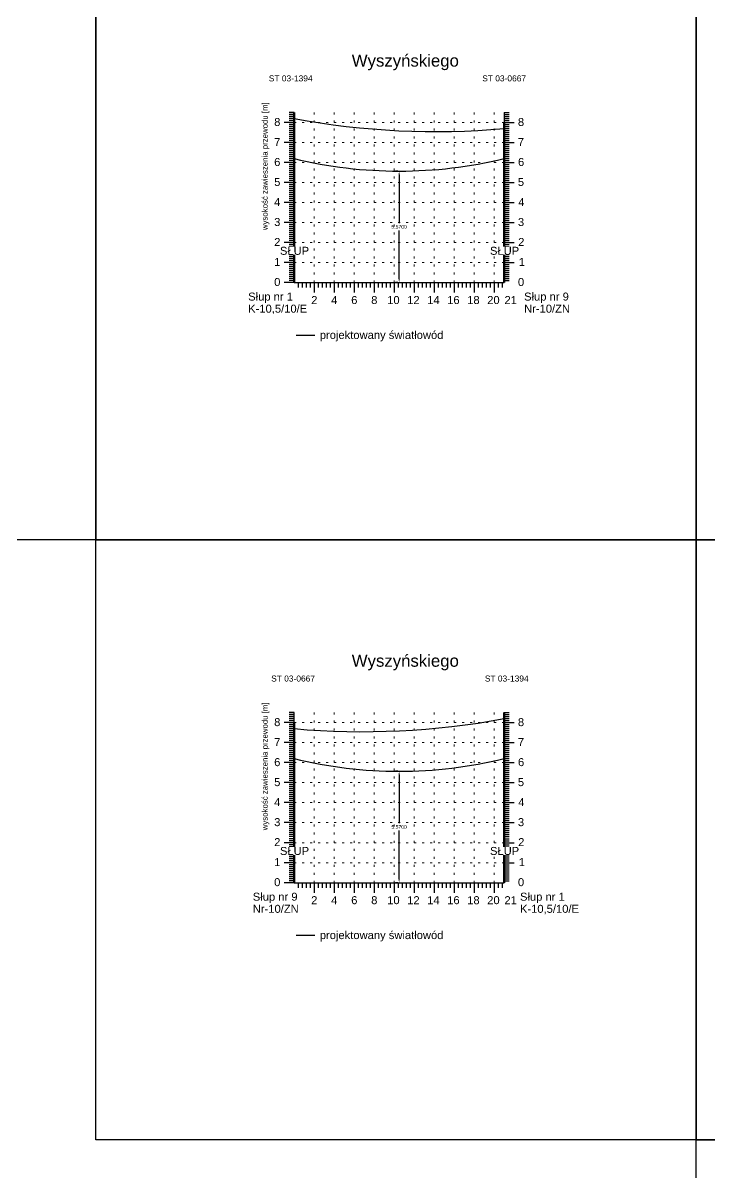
# Model space of a CAD drawing. Header units: metres. Extents: x -155 to 1812, y 681 to 886.
# Drawn here: x 290.9 to 325.2, y 768.9 to 826.4 of the extents above; entities that cross this region are included whole.
import ezdxf

# ---------------------------------------------------------------- set-up
doc = ezdxf.new("R2010")
doc.units = ezdxf.units.M
doc.header["$MEASUREMENT"] = 0
doc.linetypes.add('ACAD_ISO07W100', pattern=[3, 0, -3])
doc.styles.get("Standard").update_dxf_attribs({"font": 'arial.ttf'})
doc.dimstyles.get("Standard").update_dxf_attribs({"dimtxt": 0.18, "dimasz": 0.18, "dimexe": 0.18, "dimexo": 0.0625, "dimgap": 0.09, "dimtad": 0, "dimtih": 1, "dimtoh": 1, "dimdec": 4, "dimzin": 0, "dimdsep": 46, "dimtxsty": 'Standard', "dimcen": 0.09, "dimadec": 0, "dimazin": 0, "dimtfac": 1, "dimtdec": 4, "dimtofl": 0, "dimtmove": 0, "dimatfit": 3, "dimfxl": 1, "dimtolj": 1, "dimtzin": 0, "dimarcsym": 0})

# ---------------------------------------------------------------- blocks, each defined once
blk = doc.blocks.new('*D287')
at = {"color": 0, "lineweight": -2}
for p, q in [((309.638, 818.948), (309.521, 818.948)), ((309.701, 818.768), (309.701, 816.345)), ((309.701, 813.558), (309.701, 815.981)), ((309.638, 813.378), (309.521, 813.378))]:
    blk.add_line(p, q, dxfattribs=at)
at = {"color": 0}
for points in [[(309.731, 818.768), (309.671, 818.768), (309.701, 818.948)], [(309.671, 813.558), (309.731, 813.558), (309.701, 813.378)]]:
    blk.add_solid(points, dxfattribs=at)
at = {"layer": 'Defpoints', "color": 0}
for p in [(309.701, 818.948), (309.701, 813.378), (309.701, 813.378)]:
    blk.add_point(p, dxfattribs=at)
at = {"color": 0, "lineweight": 25, "insert": (309.701, 816.163), "char_height": 0.18, "attachment_point": 5}
blk.add_mtext('\\A1;5.5700', dxfattribs=at)
blk = doc.blocks.new('*D288')
at = {"color": 0, "lineweight": -2}
for p, q in [((309.638, 788.948), (309.521, 788.948)), ((309.701, 788.768), (309.701, 786.345)), ((309.701, 783.558), (309.701, 785.981)), ((309.638, 783.378), (309.521, 783.378))]:
    blk.add_line(p, q, dxfattribs=at)
at = {"color": 0}
for points in [[(309.731, 788.768), (309.671, 788.768), (309.701, 788.948)], [(309.671, 783.558), (309.731, 783.558), (309.701, 783.378)]]:
    blk.add_solid(points, dxfattribs=at)
at = {"layer": 'Defpoints', "color": 0}
for p in [(309.701, 788.948), (309.701, 783.378), (309.701, 783.378)]:
    blk.add_point(p, dxfattribs=at)
at = {"color": 0, "lineweight": 25, "insert": (309.701, 786.163), "char_height": 0.18, "attachment_point": 5}
blk.add_mtext('\\A1;5.5700', dxfattribs=at)

msp = doc.modelspace()

# ---------------------------------------------------------------- linework, layer by layer
for p, q in [((304.4506, 821.87784), (304.2006, 821.87784)), ((304.4506, 821.87784), (304.2006, 821.87784)), ((304.4506, 821.77784), (304.2006, 821.77784)), ((304.4506, 821.77784), (304.2006, 821.77784)), ((304.4506, 821.67784), (304.2006, 821.67784)), ((304.4506, 821.67784), (304.2006, 821.67784)), ((304.4506, 821.57784), (304.2006, 821.57784)), ((304.4506, 821.57784), (304.2006, 821.57784)), ((304.4506, 821.47784), (304.2006, 821.47784)), ((304.4506, 821.47784), (304.2006, 821.47784)), ((314.9506, 821.87784), (314.9506, 813.37784)), ((314.9506, 821.87784), (315.2006, 821.87784)), ((314.9506, 821.87784), (315.2006, 821.87784)), ((314.9506, 821.77784), (315.2006, 821.77784)), ((314.9506, 821.77784), (315.2006, 821.77784)), ((314.9506, 821.67784), (315.2006, 821.67784)), ((314.9506, 821.67784), (315.2006, 821.67784)), ((314.9506, 821.57784), (315.2006, 821.57784)), ((314.9506, 821.57784), (315.2006, 821.57784)), ((314.9506, 821.47784), (315.2006, 821.47784)), ((314.9506, 821.47784), (315.2006, 821.47784)), ((304.4506, 821.37784), (303.9506, 821.37784)), ((304.4506, 821.37784), (303.9506, 821.37784)), ((304.4506, 821.37784), (303.9506, 821.37784)), ((304.4506, 821.37784), (303.9506, 821.37784)), ((304.4506, 821.27784), (304.2006, 821.27784)), ((304.4506, 821.17784), (304.2006, 821.17784)), ((304.4506, 821.07784), (304.2006, 821.07784)), ((304.4506, 820.97784), (304.2006, 820.97784)), ((314.9506, 821.37784), (315.4506, 821.37784)), ((314.9506, 821.37784), (315.4506, 821.37784)), ((314.9506, 821.37784), (315.4506, 821.37784)), ((314.9506, 821.37784), (315.4506, 821.37784)), ((314.9506, 821.27784), (315.2006, 821.27784)), ((314.9506, 821.17784), (315.2006, 821.17784)), ((314.9506, 821.07784), (315.2006, 821.07784)), ((314.9506, 820.97784), (315.2006, 820.97784)), ((304.4506, 820.37784), (303.9506, 820.37784)), ((304.4506, 820.37784), (303.9506, 820.37784)), ((304.4506, 820.87784), (304.2006, 820.87784)), ((304.4506, 820.77784), (304.2006, 820.77784)), ((304.4506, 820.67784), (304.2006, 820.67784)), ((304.4506, 820.57784), (304.2006, 820.57784)), ((304.4506, 820.47784), (304.2006, 820.47784)), ((314.9506, 820.87784), (315.2006, 820.87784)), ((314.9506, 820.77784), (315.2006, 820.77784)), ((314.9506, 820.67784), (315.2006, 820.67784)), ((314.9506, 820.57784), (315.2006, 820.57784)), ((314.9506, 820.47784), (315.2006, 820.47784)), ((314.9506, 820.37784), (315.4506, 820.37784)), ((314.9506, 820.37784), (315.4506, 820.37784)), ((304.4506, 820.27784), (304.2006, 820.27784)), ((304.4506, 820.17784), (304.2006, 820.17784)), ((304.4506, 820.07784), (304.2006, 820.07784)), ((304.4506, 819.97784), (304.2006, 819.97784)), ((304.4506, 819.87784), (304.2006, 819.87784)), ((304.4506, 819.77784), (304.2006, 819.77784)), ((314.9506, 820.27784), (315.2006, 820.27784)), ((314.9506, 820.17784), (315.2006, 820.17784)), ((314.9506, 820.07784), (315.2006, 820.07784)), ((314.9506, 819.97784), (315.2006, 819.97784)), ((314.9506, 819.87784), (315.2006, 819.87784)), ((314.9506, 819.77784), (315.2006, 819.77784)), ((304.4506, 819.37784), (303.9506, 819.37784)), ((304.4506, 819.37784), (303.9506, 819.37784)), ((304.4506, 819.67784), (304.2006, 819.67784)), ((304.4506, 819.57784), (304.2006, 819.57784)), ((304.4506, 819.47784), (304.2006, 819.47784)), ((304.4506, 819.27784), (304.2006, 819.27784)), ((304.4506, 819.17784), (304.2006, 819.17784)), ((314.9506, 819.67784), (315.2006, 819.67784)), ((314.9506, 819.57784), (315.2006, 819.57784)), ((314.9506, 819.47784), (315.2006, 819.47784)), ((314.9506, 819.37784), (315.4506, 819.37784)), ((314.9506, 819.37784), (315.4506, 819.37784)), ((314.9506, 819.27784), (315.2006, 819.27784)), ((314.9506, 819.17784), (315.2006, 819.17784)), ((304.4506, 819.07784), (304.2006, 819.07784)), ((304.4506, 818.97784), (304.2006, 818.97784)), ((304.4506, 818.87784), (304.2006, 818.87784)), ((304.4506, 818.77784), (304.2006, 818.77784)), ((304.4506, 818.67784), (304.2006, 818.67784)), ((314.9506, 819.07784), (315.2006, 819.07784)), ((314.9506, 818.97784), (315.2006, 818.97784)), ((314.9506, 818.87784), (315.2006, 818.87784)), ((314.9506, 818.77784), (315.2006, 818.77784)), ((314.9506, 818.67784), (315.2006, 818.67784)), ((304.4506, 818.37784), (303.9506, 818.37784)), ((304.4506, 818.37784), (303.9506, 818.37784)), ((304.4506, 818.57784), (304.2006, 818.57784)), ((304.4506, 818.47784), (304.2006, 818.47784)), ((304.4506, 818.27784), (304.2006, 818.27784)), ((304.4506, 818.17784), (304.2006, 818.17784)), ((304.4506, 818.07784), (304.2006, 818.07784)), ((314.9506, 818.57784), (315.2006, 818.57784)), ((314.9506, 818.47784), (315.2006, 818.47784)), ((314.9506, 818.37784), (315.4506, 818.37784)), ((314.9506, 818.37784), (315.4506, 818.37784)), ((314.9506, 818.27784), (315.2006, 818.27784)), ((314.9506, 818.17784), (315.2006, 818.17784)), ((314.9506, 818.07784), (315.2006, 818.07784)), ((304.4506, 817.97784), (304.2006, 817.97784)), ((304.4506, 817.87784), (304.2006, 817.87784)), ((304.4506, 817.77784), (304.2006, 817.77784)), ((304.4506, 817.67784), (304.2006, 817.67784)), ((304.4506, 817.57784), (304.2006, 817.57784)), ((304.4506, 817.47784), (304.2006, 817.47784)), ((314.9506, 817.97784), (315.2006, 817.97784)), ((314.9506, 817.87784), (315.2006, 817.87784)), ((314.9506, 817.77784), (315.2006, 817.77784)), ((314.9506, 817.67784), (315.2006, 817.67784)), ((314.9506, 817.57784), (315.2006, 817.57784)), ((314.9506, 817.47784), (315.2006, 817.47784)), ((304.4506, 817.37784), (303.9506, 817.37784)), ((304.4506, 817.37784), (303.9506, 817.37784)), ((304.4506, 817.27784), (304.2006, 817.27784)), ((304.4506, 817.17784), (304.2006, 817.17784)), ((304.4506, 817.07784), (304.2006, 817.07784)), ((304.4506, 816.97784), (304.2006, 816.97784)), ((314.9506, 817.37784), (315.4506, 817.37784)), ((314.9506, 817.37784), (315.4506, 817.37784)), ((314.9506, 817.27784), (315.2006, 817.27784)), ((314.9506, 817.17784), (315.2006, 817.17784)), ((314.9506, 817.07784), (315.2006, 817.07784)), ((314.9506, 816.97784), (315.2006, 816.97784)), ((304.4506, 816.37784), (303.9506, 816.37784)), ((304.4506, 816.37784), (303.9506, 816.37784)), ((304.4506, 816.87784), (304.2006, 816.87784)), ((304.4506, 816.77784), (304.2006, 816.77784)), ((304.4506, 816.67784), (304.2006, 816.67784)), ((304.4506, 816.57784), (304.2006, 816.57784)), ((304.4506, 816.47784), (304.2006, 816.47784)), ((314.9506, 816.87784), (315.2006, 816.87784)), ((314.9506, 816.77784), (315.2006, 816.77784)), ((314.9506, 816.67784), (315.2006, 816.67784)), ((314.9506, 816.57784), (315.2006, 816.57784)), ((314.9506, 816.47784), (315.2006, 816.47784)), ((314.9506, 816.37784), (315.4506, 816.37784)), ((314.9506, 816.37784), (315.4506, 816.37784)), ((304.4506, 816.27784), (304.2006, 816.27784)), ((304.4506, 816.17784), (304.2006, 816.17784)), ((304.4506, 816.07784), (304.2006, 816.07784)), ((304.4506, 815.97784), (304.2006, 815.97784)), ((304.4506, 815.87784), (304.2006, 815.87784)), ((304.4506, 815.77784), (304.2006, 815.77784)), ((314.9506, 816.27784), (315.2006, 816.27784)), ((314.9506, 816.17784), (315.2006, 816.17784)), ((314.9506, 816.07784), (315.2006, 816.07784)), ((314.9506, 815.97784), (315.2006, 815.97784)), ((314.9506, 815.87784), (315.2006, 815.87784)), ((314.9506, 815.77784), (315.2006, 815.77784)), ((304.4506, 815.37784), (303.9506, 815.37784)), ((304.4506, 815.37784), (303.9506, 815.37784)), ((304.4506, 815.67784), (304.2006, 815.67784)), ((304.4506, 815.57784), (304.2006, 815.57784)), ((304.4506, 815.47784), (304.2006, 815.47784)), ((304.4506, 815.27784), (304.2006, 815.27784)), ((304.4506, 815.17784), (304.2006, 815.17784)), ((314.9506, 815.67784), (315.2006, 815.67784)), ((314.9506, 815.57784), (315.2006, 815.57784)), ((314.9506, 815.47784), (315.2006, 815.47784)), ((314.9506, 815.37784), (315.4506, 815.37784)), ((314.9506, 815.37784), (315.4506, 815.37784)), ((314.9506, 815.27784), (315.2006, 815.27784)), ((314.9506, 815.17784), (315.2006, 815.17784)), ((304.4506, 815.07784), (304.2006, 815.07784)), ((304.4506, 814.97784), (304.2006, 814.97784)), ((304.4506, 814.87784), (304.2006, 814.87784)), ((304.4506, 814.77784), (304.2006, 814.77784)), ((304.4506, 814.67784), (304.2006, 814.67784)), ((314.9506, 815.07784), (315.2006, 815.07784)), ((314.9506, 814.97784), (315.2006, 814.97784)), ((314.9506, 814.87784), (315.2006, 814.87784)), ((314.9506, 814.77784), (315.2006, 814.77784)), ((314.9506, 814.67784), (315.2006, 814.67784)), ((304.4506, 814.37784), (303.9506, 814.37784)), ((304.4506, 814.37784), (303.9506, 814.37784)), ((304.4506, 814.57784), (304.2006, 814.57784)), ((304.4506, 814.47784), (304.2006, 814.47784)), ((304.4506, 814.27784), (304.2006, 814.27784)), ((304.4506, 814.17784), (304.2006, 814.17784)), ((304.4506, 814.07784), (304.2006, 814.07784)), ((314.9506, 814.57784), (315.2006, 814.57784)), ((314.9506, 814.47784), (315.2006, 814.47784)), ((314.9506, 814.37784), (315.4506, 814.37784)), ((314.9506, 814.37784), (315.4506, 814.37784)), ((314.9506, 814.27784), (315.2006, 814.27784)), ((314.9506, 814.17784), (315.2006, 814.17784)), ((314.9506, 814.07784), (315.2006, 814.07784)), ((304.4506, 813.97784), (304.2006, 813.97784)), ((304.4506, 813.87784), (304.2006, 813.87784)), ((304.4506, 813.77784), (304.2006, 813.77784)), ((304.4506, 813.67784), (304.2006, 813.67784)), ((304.4506, 813.57784), (304.2006, 813.57784)), ((304.4506, 813.47784), (304.2006, 813.47784)), ((314.9506, 813.97784), (315.2006, 813.97784)), ((314.9506, 813.87784), (315.2006, 813.87784)), ((314.9506, 813.77784), (315.2006, 813.77784)), ((314.9506, 813.67784), (315.2006, 813.67784)), ((314.9506, 813.57784), (315.2006, 813.57784)), ((314.9506, 813.47784), (315.2006, 813.47784)), ((304.4506, 813.37784), (303.9506, 813.37784)), ((304.4506, 813.37784), (304.2006, 813.37784)), ((304.4506, 813.37784), (314.9506, 813.37784)), ((304.6506, 813.37784), (304.6506, 813.12784)), ((304.8506, 813.37784), (304.8506, 813.12784)), ((305.0506, 813.37784), (305.0506, 813.12784)), ((305.2506, 813.37784), (305.2506, 813.12784)), ((305.4506, 813.37784), (305.4506, 812.87784)), ((305.6506, 813.37784), (305.6506, 813.12784)), ((305.8506, 813.37784), (305.8506, 813.12784)), ((306.0506, 813.37784), (306.0506, 813.12784)), ((306.2506, 813.37784), (306.2506, 813.12784)), ((306.4506, 813.37784), (306.4506, 812.87784)), ((306.6506, 813.37784), (306.6506, 813.12784)), ((306.8506, 813.37784), (306.8506, 813.12784)), ((307.0506, 813.37784), (307.0506, 813.12784)), ((307.2506, 813.37784), (307.2506, 813.12784)), ((307.4506, 813.37784), (307.4506, 812.87784)), ((307.6506, 813.37784), (307.6506, 813.12784)), ((307.8506, 813.37784), (307.8506, 813.12784)), ((308.0506, 813.37784), (308.0506, 813.12784)), ((308.2506, 813.37784), (308.2506, 813.12784)), ((308.4506, 813.37784), (308.4506, 812.87784)), ((308.6506, 813.37784), (308.6506, 813.12784)), ((308.8506, 813.37784), (308.8506, 813.12784)), ((309.0506, 813.37784), (309.0506, 813.12784)), ((309.2506, 813.37784), (309.2506, 813.12784)), ((309.4506, 813.37784), (309.4506, 812.87784)), ((309.6506, 813.37784), (309.6506, 813.12784)), ((309.8506, 813.37784), (309.8506, 813.12784)), ((310.0506, 813.37784), (310.0506, 813.12784)), ((310.2506, 813.37784), (310.2506, 813.12784)), ((310.4506, 813.37784), (310.4506, 812.87784)), ((310.6506, 813.37784), (310.6506, 813.12784)), ((310.8506, 813.37784), (310.8506, 813.12784)), ((311.0506, 813.37784), (311.0506, 813.12784)), ((311.2506, 813.37784), (311.2506, 813.12784)), ((311.4506, 813.37784), (311.4506, 812.87784)), ((311.6506, 813.37784), (311.6506, 813.12784)), ((311.8506, 813.37784), (311.8506, 813.12784)), ((312.0506, 813.37784), (312.0506, 813.12784)), ((312.2506, 813.37784), (312.2506, 813.12784)), ((312.4506, 813.37784), (312.4506, 812.87784)), ((312.6506, 813.37784), (312.6506, 813.12784)), ((312.8506, 813.37784), (312.8506, 813.12784)), ((313.0506, 813.37784), (313.0506, 813.12784)), ((313.2506, 813.37784), (313.2506, 813.12784)), ((313.4506, 813.37784), (313.4506, 812.87784)), ((313.6506, 813.37784), (313.6506, 813.12784)), ((313.8506, 813.37784), (313.8506, 813.12784)), ((314.0506, 813.37784), (314.0506, 813.12784)), ((314.2506, 813.37784), (314.2506, 813.12784)), ((314.4506, 813.37784), (314.4506, 812.87784)), ((314.6506, 813.37784), (314.6506, 813.12784)), ((314.8506, 813.37784), (314.8506, 813.12784)), ((304.4506, 791.87784), (304.2006, 791.87784)), ((304.4506, 791.87784), (304.2006, 791.87784)), ((304.4506, 791.77784), (304.2006, 791.77784)), ((304.4506, 791.77784), (304.2006, 791.77784)), ((304.4506, 791.67784), (304.2006, 791.67784)), ((304.4506, 791.67784), (304.2006, 791.67784)), ((314.9506, 791.87784), (314.9506, 783.37784)), ((314.9506, 791.87784), (315.2006, 791.87784)), ((314.9506, 791.87784), (315.2006, 791.87784)), ((314.9506, 791.77784), (315.2006, 791.77784)), ((314.9506, 791.77784), (315.2006, 791.77784)), ((314.9506, 791.67784), (315.2006, 791.67784)), ((314.9506, 791.67784), (315.2006, 791.67784)), ((304.4506, 791.37784), (303.9506, 791.37784)), ((304.4506, 791.37784), (303.9506, 791.37784)), ((304.4506, 791.37784), (303.9506, 791.37784)), ((304.4506, 791.37784), (303.9506, 791.37784)), ((304.4506, 791.57784), (304.2006, 791.57784)), ((304.4506, 791.57784), (304.2006, 791.57784)), ((304.4506, 791.47784), (304.2006, 791.47784)), ((304.4506, 791.47784), (304.2006, 791.47784)), ((304.4506, 791.27784), (304.2006, 791.27784)), ((304.4506, 791.17784), (304.2006, 791.17784)), ((304.4506, 791.07784), (304.2006, 791.07784)), ((314.9506, 791.57784), (315.2006, 791.57784)), ((314.9506, 791.57784), (315.2006, 791.57784)), ((314.9506, 791.47784), (315.2006, 791.47784)), ((314.9506, 791.47784), (315.2006, 791.47784)), ((314.9506, 791.37784), (315.4506, 791.37784)), ((314.9506, 791.37784), (315.4506, 791.37784)), ((314.9506, 791.37784), (315.4506, 791.37784)), ((314.9506, 791.37784), (315.4506, 791.37784)), ((314.9506, 791.27784), (315.2006, 791.27784)), ((314.9506, 791.17784), (315.2006, 791.17784)), ((314.9506, 791.07784), (315.2006, 791.07784)), ((304.4506, 790.97784), (304.2006, 790.97784)), ((304.4506, 790.87784), (304.2006, 790.87784)), ((304.4506, 790.77784), (304.2006, 790.77784)), ((304.4506, 790.67784), (304.2006, 790.67784)), ((304.4506, 790.57784), (304.2006, 790.57784)), ((304.4506, 790.47784), (304.2006, 790.47784)), ((314.9506, 790.97784), (315.2006, 790.97784)), ((314.9506, 790.87784), (315.2006, 790.87784)), ((314.9506, 790.77784), (315.2006, 790.77784)), ((314.9506, 790.67784), (315.2006, 790.67784)), ((314.9506, 790.57784), (315.2006, 790.57784)), ((314.9506, 790.47784), (315.2006, 790.47784)), ((304.4506, 790.37784), (303.9506, 790.37784)), ((304.4506, 790.37784), (303.9506, 790.37784)), ((304.4506, 790.27784), (304.2006, 790.27784)), ((304.4506, 790.17784), (304.2006, 790.17784)), ((304.4506, 790.07784), (304.2006, 790.07784)), ((304.4506, 789.97784), (304.2006, 789.97784)), ((304.4506, 789.87784), (304.2006, 789.87784)), ((314.9506, 790.37784), (315.4506, 790.37784)), ((314.9506, 790.37784), (315.4506, 790.37784)), ((314.9506, 790.27784), (315.2006, 790.27784)), ((314.9506, 790.17784), (315.2006, 790.17784)), ((314.9506, 790.07784), (315.2006, 790.07784)), ((314.9506, 789.97784), (315.2006, 789.97784)), ((314.9506, 789.87784), (315.2006, 789.87784)), ((304.4506, 789.37784), (303.9506, 789.37784)), ((304.4506, 789.37784), (303.9506, 789.37784)), ((304.4506, 789.77784), (304.2006, 789.77784)), ((304.4506, 789.67784), (304.2006, 789.67784)), ((304.4506, 789.57784), (304.2006, 789.57784)), ((304.4506, 789.47784), (304.2006, 789.47784)), ((314.9506, 789.77784), (315.2006, 789.77784)), ((314.9506, 789.67784), (315.2006, 789.67784)), ((314.9506, 789.57784), (315.2006, 789.57784)), ((314.9506, 789.47784), (315.2006, 789.47784)), ((314.9506, 789.37784), (315.4506, 789.37784)), ((314.9506, 789.37784), (315.4506, 789.37784)), ((304.4506, 789.27784), (304.2006, 789.27784)), ((304.4506, 789.17784), (304.2006, 789.17784)), ((304.4506, 789.07784), (304.2006, 789.07784)), ((304.4506, 788.97784), (304.2006, 788.97784)), ((304.4506, 788.87784), (304.2006, 788.87784)), ((304.4506, 788.77784), (304.2006, 788.77784)), ((314.9506, 789.27784), (315.2006, 789.27784)), ((314.9506, 789.17784), (315.2006, 789.17784)), ((314.9506, 789.07784), (315.2006, 789.07784)), ((314.9506, 788.97784), (315.2006, 788.97784)), ((314.9506, 788.87784), (315.2006, 788.87784)), ((314.9506, 788.77784), (315.2006, 788.77784)), ((304.4506, 788.37784), (303.9506, 788.37784)), ((304.4506, 788.37784), (303.9506, 788.37784)), ((304.4506, 788.67784), (304.2006, 788.67784)), ((304.4506, 788.57784), (304.2006, 788.57784)), ((304.4506, 788.47784), (304.2006, 788.47784)), ((304.4506, 788.27784), (304.2006, 788.27784)), ((304.4506, 788.17784), (304.2006, 788.17784)), ((314.9506, 788.67784), (315.2006, 788.67784)), ((314.9506, 788.57784), (315.2006, 788.57784)), ((314.9506, 788.47784), (315.2006, 788.47784)), ((314.9506, 788.37784), (315.4506, 788.37784)), ((314.9506, 788.37784), (315.4506, 788.37784)), ((314.9506, 788.27784), (315.2006, 788.27784)), ((314.9506, 788.17784), (315.2006, 788.17784)), ((304.4506, 788.07784), (304.2006, 788.07784)), ((304.4506, 787.97784), (304.2006, 787.97784)), ((304.4506, 787.87784), (304.2006, 787.87784)), ((304.4506, 787.77784), (304.2006, 787.77784)), ((304.4506, 787.67784), (304.2006, 787.67784)), ((304.4506, 787.57784), (304.2006, 787.57784)), ((314.9506, 788.07784), (315.2006, 788.07784)), ((314.9506, 787.97784), (315.2006, 787.97784)), ((314.9506, 787.87784), (315.2006, 787.87784)), ((314.9506, 787.77784), (315.2006, 787.77784)), ((314.9506, 787.67784), (315.2006, 787.67784)), ((314.9506, 787.57784), (315.2006, 787.57784)), ((304.4506, 787.37784), (303.9506, 787.37784)), ((304.4506, 787.37784), (303.9506, 787.37784)), ((304.4506, 787.47784), (304.2006, 787.47784)), ((304.4506, 787.27784), (304.2006, 787.27784)), ((304.4506, 787.17784), (304.2006, 787.17784)), ((304.4506, 787.07784), (304.2006, 787.07784)), ((314.9506, 787.47784), (315.2006, 787.47784)), ((314.9506, 787.37784), (315.4506, 787.37784)), ((314.9506, 787.37784), (315.4506, 787.37784)), ((314.9506, 787.27784), (315.2006, 787.27784)), ((314.9506, 787.17784), (315.2006, 787.17784)), ((314.9506, 787.07784), (315.2006, 787.07784)), ((304.4506, 786.97784), (304.2006, 786.97784)), ((304.4506, 786.87784), (304.2006, 786.87784)), ((304.4506, 786.77784), (304.2006, 786.77784)), ((304.4506, 786.67784), (304.2006, 786.67784)), ((304.4506, 786.57784), (304.2006, 786.57784)), ((304.4506, 786.47784), (304.2006, 786.47784)), ((314.9506, 786.97784), (315.2006, 786.97784)), ((314.9506, 786.87784), (315.2006, 786.87784)), ((314.9506, 786.77784), (315.2006, 786.77784)), ((314.9506, 786.67784), (315.2006, 786.67784)), ((314.9506, 786.57784), (315.2006, 786.57784)), ((314.9506, 786.47784), (315.2006, 786.47784)), ((304.4506, 786.37784), (303.9506, 786.37784)), ((304.4506, 786.37784), (303.9506, 786.37784)), ((304.4506, 786.27784), (304.2006, 786.27784)), ((304.4506, 786.17784), (304.2006, 786.17784)), ((304.4506, 786.07784), (304.2006, 786.07784)), ((304.4506, 785.97784), (304.2006, 785.97784)), ((304.4506, 785.87784), (304.2006, 785.87784)), ((314.9506, 786.37784), (315.4506, 786.37784)), ((314.9506, 786.37784), (315.4506, 786.37784)), ((314.9506, 786.27784), (315.2006, 786.27784)), ((314.9506, 786.17784), (315.2006, 786.17784)), ((314.9506, 786.07784), (315.2006, 786.07784)), ((314.9506, 785.97784), (315.2006, 785.97784)), ((314.9506, 785.87784), (315.2006, 785.87784)), ((304.4506, 785.37784), (303.9506, 785.37784)), ((304.4506, 785.37784), (303.9506, 785.37784)), ((304.4506, 785.77784), (304.2006, 785.77784)), ((304.4506, 785.67784), (304.2006, 785.67784)), ((304.4506, 785.57784), (304.2006, 785.57784)), ((304.4506, 785.47784), (304.2006, 785.47784)), ((304.4506, 785.27784), (304.2006, 785.27784)), ((314.9506, 785.77784), (315.2006, 785.77784)), ((314.9506, 785.67784), (315.2006, 785.67784)), ((314.9506, 785.57784), (315.2006, 785.57784)), ((314.9506, 785.47784), (315.2006, 785.47784)), ((314.9506, 785.37784), (315.4506, 785.37784)), ((314.9506, 785.37784), (315.4506, 785.37784)), ((314.9506, 785.27784), (315.2006, 785.27784)), ((304.4506, 785.17784), (304.2006, 785.17784)), ((304.4506, 785.07784), (304.2006, 785.07784)), ((304.4506, 784.97784), (304.2006, 784.97784)), ((304.4506, 784.87784), (304.2006, 784.87784)), ((304.4506, 784.77784), (304.2006, 784.77784)), ((314.9506, 785.17784), (315.2006, 785.17784)), ((314.9506, 785.07784), (315.2006, 785.07784)), ((314.9506, 784.97784), (315.2006, 784.97784)), ((314.9506, 784.87784), (315.2006, 784.87784)), ((314.9506, 784.77784), (315.2006, 784.77784)), ((304.4506, 784.37784), (303.9506, 784.37784)), ((304.4506, 784.37784), (303.9506, 784.37784)), ((304.4506, 784.67784), (304.2006, 784.67784)), ((304.4506, 784.57784), (304.2006, 784.57784)), ((304.4506, 784.47784), (304.2006, 784.47784)), ((304.4506, 784.27784), (304.2006, 784.27784)), ((304.4506, 784.17784), (304.2006, 784.17784)), ((314.9506, 784.67784), (315.2006, 784.67784)), ((314.9506, 784.57784), (315.2006, 784.57784)), ((314.9506, 784.47784), (315.2006, 784.47784)), ((314.9506, 784.37784), (315.4506, 784.37784)), ((314.9506, 784.37784), (315.4506, 784.37784)), ((314.9506, 784.27784), (315.2006, 784.27784)), ((314.9506, 784.17784), (315.2006, 784.17784)), ((304.4506, 784.07784), (304.2006, 784.07784)), ((304.4506, 783.97784), (304.2006, 783.97784)), ((304.4506, 783.87784), (304.2006, 783.87784)), ((304.4506, 783.77784), (304.2006, 783.77784)), ((304.4506, 783.67784), (304.2006, 783.67784)), ((304.4506, 783.57784), (304.2006, 783.57784)), ((314.9506, 784.07784), (315.2006, 784.07784)), ((314.9506, 783.97784), (315.2006, 783.97784)), ((314.9506, 783.87784), (315.2006, 783.87784)), ((314.9506, 783.77784), (315.2006, 783.77784)), ((314.9506, 783.67784), (315.2006, 783.67784)), ((314.9506, 783.57784), (315.2006, 783.57784)), ((304.4506, 783.37784), (303.9506, 783.37784)), ((304.4506, 783.47784), (304.2006, 783.47784)), ((304.4506, 783.37784), (304.2006, 783.37784)), ((304.4506, 783.37784), (314.9506, 783.37784)), ((304.6506, 783.37784), (304.6506, 783.12784)), ((304.8506, 783.37784), (304.8506, 783.12784)), ((305.0506, 783.37784), (305.0506, 783.12784)), ((305.2506, 783.37784), (305.2506, 783.12784)), ((305.4506, 783.37784), (305.4506, 782.87784)), ((305.6506, 783.37784), (305.6506, 783.12784)), ((305.8506, 783.37784), (305.8506, 783.12784)), ((306.0506, 783.37784), (306.0506, 783.12784)), ((306.2506, 783.37784), (306.2506, 783.12784)), ((306.4506, 783.37784), (306.4506, 782.87784)), ((306.6506, 783.37784), (306.6506, 783.12784)), ((306.8506, 783.37784), (306.8506, 783.12784)), ((307.0506, 783.37784), (307.0506, 783.12784)), ((307.2506, 783.37784), (307.2506, 783.12784)), ((307.4506, 783.37784), (307.4506, 782.87784)), ((307.6506, 783.37784), (307.6506, 783.12784)), ((307.8506, 783.37784), (307.8506, 783.12784)), ((308.0506, 783.37784), (308.0506, 783.12784)), ((308.2506, 783.37784), (308.2506, 783.12784)), ((308.4506, 783.37784), (308.4506, 782.87784)), ((308.6506, 783.37784), (308.6506, 783.12784)), ((308.8506, 783.37784), (308.8506, 783.12784)), ((309.0506, 783.37784), (309.0506, 783.12784)), ((309.2506, 783.37784), (309.2506, 783.12784)), ((309.4506, 783.37784), (309.4506, 782.87784)), ((309.6506, 783.37784), (309.6506, 783.12784)), ((309.8506, 783.37784), (309.8506, 783.12784)), ((310.0506, 783.37784), (310.0506, 783.12784)), ((310.2506, 783.37784), (310.2506, 783.12784)), ((310.4506, 783.37784), (310.4506, 782.87784)), ((310.6506, 783.37784), (310.6506, 783.12784)), ((310.8506, 783.37784), (310.8506, 783.12784)), ((311.0506, 783.37784), (311.0506, 783.12784)), ((311.2506, 783.37784), (311.2506, 783.12784)), ((311.4506, 783.37784), (311.4506, 782.87784)), ((311.6506, 783.37784), (311.6506, 783.12784)), ((311.8506, 783.37784), (311.8506, 783.12784)), ((312.0506, 783.37784), (312.0506, 783.12784)), ((312.2506, 783.37784), (312.2506, 783.12784)), ((312.4506, 783.37784), (312.4506, 782.87784)), ((312.6506, 783.37784), (312.6506, 783.12784)), ((312.8506, 783.37784), (312.8506, 783.12784)), ((313.0506, 783.37784), (313.0506, 783.12784)), ((313.2506, 783.37784), (313.2506, 783.12784)), ((313.4506, 783.37784), (313.4506, 782.87784)), ((313.6506, 783.37784), (313.6506, 783.12784)), ((313.8506, 783.37784), (313.8506, 783.12784)), ((314.0506, 783.37784), (314.0506, 783.12784)), ((314.2506, 783.37784), (314.2506, 783.12784)), ((314.4506, 783.37784), (314.4506, 782.87784)), ((314.6506, 783.37784), (314.6506, 783.12784)), ((314.8506, 783.37784), (314.8506, 783.12784)), ((314.9506, 783.47784), (315.2006, 783.47784))]:
    msp.add_line(p, q)
at = {"lineweight": 100}
for p, q in [((304.4506, 821.87784), (304.4506, 813.37784)), ((314.9506, 821.37784), (314.9506, 813.37784)), ((314.9506, 791.87784), (314.9506, 783.37784)), ((304.4506, 791.37784), (304.4506, 783.37784))]:
    msp.add_line(p, q, dxfattribs=at)
at = {"lineweight": 25}
for p, q in [((304.4506, 813.37784), (304.4506, 821.87784)), ((314.9506, 813.37784), (314.9506, 814.08198)), ((314.4506, 813.37784), (314.9506, 813.37784)), ((304.4506, 783.37784), (304.4506, 791.87784)), ((314.9506, 783.37784), (314.9506, 784.08198)), ((314.4506, 783.37784), (314.9506, 783.37784))]:
    msp.add_line(p, q, dxfattribs=at)
at = {"linetype": 'ACAD_ISO07W100', "lineweight": 15, "ltscale": 0.1}
for p, q in [((305.4506, 813.37784), (305.4506, 821.87784)), ((306.4506, 813.37784), (306.4506, 821.87784)), ((307.4506, 813.37784), (307.4506, 821.87784)), ((308.4506, 813.37784), (308.4506, 821.87784)), ((308.4506, 813.37784), (308.4506, 821.87784)), ((309.4506, 813.37784), (309.4506, 821.87784)), ((309.4506, 813.37784), (309.4506, 821.87784)), ((310.4506, 813.37784), (310.4506, 821.87784)), ((311.4506, 813.37784), (311.4506, 821.87784)), ((312.4506, 813.37784), (312.4506, 821.87784)), ((313.4506, 813.37784), (313.4506, 821.87784)), ((314.4506, 813.37784), (314.4506, 821.87784)), ((314.9506, 813.37784), (314.9506, 821.87784)), ((304.4506, 821.37784), (314.9506, 821.37784)), ((304.4506, 820.37784), (314.9506, 820.37784)), ((304.4506, 819.37784), (314.9506, 819.37784)), ((304.4506, 818.37784), (314.9506, 818.37784)), ((304.4506, 817.37784), (314.9506, 817.37784)), ((304.4506, 816.37784), (314.9506, 816.37784)), ((304.4506, 815.37784), (314.9506, 815.37784)), ((304.4506, 814.37784), (314.9506, 814.37784)), ((305.4506, 783.37784), (305.4506, 791.87784)), ((306.4506, 783.37784), (306.4506, 791.87784)), ((307.4506, 783.37784), (307.4506, 791.87784)), ((308.4506, 783.37784), (308.4506, 791.87784)), ((308.4506, 783.37784), (308.4506, 791.87784)), ((309.4506, 783.37784), (309.4506, 791.87784)), ((309.4506, 783.37784), (309.4506, 791.87784)), ((310.4506, 783.37784), (310.4506, 791.87784)), ((311.4506, 783.37784), (311.4506, 791.87784)), ((312.4506, 783.37784), (312.4506, 791.87784)), ((313.4506, 783.37784), (313.4506, 791.87784)), ((314.4506, 783.37784), (314.4506, 791.87784)), ((314.9506, 783.37784), (314.9506, 791.87784)), ((304.4506, 791.37784), (314.9506, 791.37784)), ((304.4506, 790.37784), (314.9506, 790.37784)), ((304.4506, 789.37784), (314.9506, 789.37784)), ((304.4506, 788.37784), (314.9506, 788.37784)), ((304.4506, 787.37784), (314.9506, 787.37784)), ((304.4506, 786.37784), (314.9506, 786.37784)), ((304.4506, 785.37784), (314.9506, 785.37784)), ((304.4506, 784.37784), (314.9506, 784.37784))]:
    msp.add_line(p, q, dxfattribs=at)
at = {"color": 3, "lineweight": 25}
for p, q in [((304.55615, 810.74763), (305.48674, 810.74763)), ((304.55615, 780.74763), (305.48674, 780.74763))]:
    msp.add_line(p, q, dxfattribs=at)
at = {"lineweight": 25}
for points in [[(264.54271, 830.52182), (294.54271, 830.52182), (294.54271, 800.52182), (264.54271, 800.52182), (264.54271, 830.52182)], [(294.54271, 830.52182), (324.54271, 830.52182), (324.54271, 800.52182), (294.54271, 800.52182), (294.54271, 830.52182)], [(294.54271, 830.52182), (324.54271, 830.52182), (324.54271, 800.52182), (294.54271, 800.52182), (294.54271, 830.52182)], [(324.54271, 830.52182), (354.54271, 830.52182), (354.54271, 800.52182), (324.54271, 800.52182), (324.54271, 830.52182)], [(294.54271, 800.52182), (324.54271, 800.52182), (324.54271, 770.52182), (294.54271, 770.52182), (294.54271, 800.52182)], [(294.54271, 800.52182), (324.54271, 800.52182), (324.54271, 770.52182), (294.54271, 770.52182), (294.54271, 800.52182)], [(324.54271, 800.52182), (354.54271, 800.52182), (354.54271, 770.52182), (324.54271, 770.52182), (324.54271, 800.52182)], [(324.54271, 770.52182), (354.54271, 770.52182), (354.54271, 740.52182), (324.54271, 740.52182), (324.54271, 770.52182)]]:
    msp.add_lwpolyline(points, dxfattribs=at)
at = {"lineweight": 30}
for centre, radius, start, end in [((311.51908, 859.5159), 38.59092, 259.4458754, 275.1015026), ((307.87799, 829.60278), 38.67709, 264.9160455, 280.5365765)]:
    msp.add_arc(centre, radius, start, end, dxfattribs=at)
at = {"color": 3, "lineweight": 30}
for centre in [(309.7006, 841.13784), (309.7006, 811.13784)]:
    msp.add_arc(centre, 22.19, 256.3144532, 283.6855468, dxfattribs=at)

# ---------------------------------------------------------------- texts
for s, height, p in [('Wyszyńskiego', 0.6, (307.3322, 824.17144)), ('ST 03-0667', 0.3, (313.8554, 823.43256)), ('8', 0.4, (303.45334, 821.20375)), ('8', 0.4, (315.63899, 821.20375)), ('7', 0.4, (303.45334, 820.20375)), ('7', 0.4, (315.63599, 820.20375)), ('6', 0.4, (303.45334, 819.20375)), ('6', 0.4, (315.64172, 819.20375)), ('5', 0.4, (303.45334, 818.20375)), ('5', 0.4, (315.63626, 818.20375)), ('4', 0.4, (303.45334, 817.20375)), ('4', 0.4, (315.657, 817.20375)), ('3', 0.4, (303.45334, 816.20375)), ('3', 0.4, (315.63899, 816.20375)), ('2', 0.4, (303.45334, 815.20375)), ('2', 0.4, (315.65018, 815.20375)), ('1', 0.4, (303.45334, 814.20375)), ('1', 0.4, (315.67883, 814.20375)), ('0', 0.4, (303.45334, 813.20375)), ('0', 0.4, (315.64063, 813.20375)), ('Słup nr 1', 0.4, (302.15535, 812.47593)), ('Słup nr 9', 0.4, (315.94857, 812.47593)), ('K-10,5/10/E', 0.4, (302.15371, 811.87104)), ('2', 0.4, (305.30379, 812.30217)), ('4', 0.4, (306.30379, 812.30217)), ('6', 0.4, (307.30379, 812.30217)), ('8', 0.4, (308.30379, 812.30217)), ('10', 0.4, (309.10379, 812.30217)), ('12', 0.4, (310.10379, 812.30217)), ('14', 0.4, (311.10379, 812.30217)), ('16', 0.4, (312.10379, 812.30217)), ('18', 0.4, (313.10379, 812.30217)), ('20', 0.4, (314.10379, 812.30217)), ('21', 0.4, (314.96643, 812.30217)), ('Nr-10/ZN', 0.4, (315.94693, 811.87104)), ('projektowany światłowód', 0.4, (305.7355, 810.55786)), ('Wyszyńskiego', 0.6, (307.3322, 794.17144)), ('ST 03-1394', 0.3, (313.98605, 793.43256)), ('8', 0.4, (303.45334, 791.20375)), ('8', 0.4, (315.63899, 791.20375)), ('7', 0.4, (303.45334, 790.20375)), ('7', 0.4, (315.63599, 790.20375)), ('6', 0.4, (303.45334, 789.20375)), ('6', 0.4, (315.64172, 789.20375)), ('5', 0.4, (303.45334, 788.20375)), ('5', 0.4, (315.63626, 788.20375)), ('4', 0.4, (303.45334, 787.20375)), ('4', 0.4, (315.657, 787.20375)), ('3', 0.4, (303.45334, 786.20375)), ('3', 0.4, (315.63899, 786.20375)), ('2', 0.4, (303.45334, 785.20375)), ('2', 0.4, (315.65018, 785.20375)), ('1', 0.4, (303.45334, 784.20375)), ('1', 0.4, (315.67883, 784.20375)), ('0', 0.4, (303.45334, 783.20375)), ('0', 0.4, (315.64063, 783.20375)), ('Słup nr 9', 0.4, (302.38594, 782.47593)), ('2', 0.4, (305.30379, 782.30217)), ('4', 0.4, (306.30379, 782.30217)), ('6', 0.4, (307.30379, 782.30217)), ('8', 0.4, (308.30379, 782.30217)), ('10', 0.4, (309.10379, 782.30217)), ('12', 0.4, (310.10379, 782.30217)), ('14', 0.4, (311.10379, 782.30217)), ('16', 0.4, (312.10379, 782.30217)), ('18', 0.4, (313.10379, 782.30217)), ('20', 0.4, (314.10379, 782.30217)), ('21', 0.4, (314.96643, 782.30217)), ('Słup nr 1', 0.4, (315.74288, 782.47593)), ('Nr-10/ZN', 0.4, (302.38429, 781.87104)), ('K-10,5/10/E', 0.4, (315.74123, 781.87104)), ('projektowany światłowód', 0.4, (305.7355, 780.55786))]:
    msp.add_text(s, height=height).set_placement(p)

# ---------------------------------------------------------------- dimensions: what is measured, and where the dimension line sits
at = {"lineweight": 25}
for base, p1, p2, picture, middle in [((309.7006, 813.37784), (309.7006, 818.94784), (309.7006, 813.37784), '*D287', (309.7006, 816.16284)), ((309.7006, 783.37784), (309.7006, 788.94784), (309.7006, 783.37784), '*D288', (309.7006, 786.16284))]:
    dim = msp.add_linear_dim(base=base, p1=p1, p2=p2, angle=90, dimstyle='Standard', dxfattribs=at)
    dim.commit()
    dim.dimension.update_dxf_attribs({"geometry": picture, "text_midpoint": middle})

# ---------------------------------------------------------------- next in the draw order: texts
at = {"lineweight": 18, "char_height": 0.28, "attachment_point": 1, "rotation": 90, "bg_fill": 3, "box_fill_scale": 1, "bg_fill_color": 256, "bg_fill_transparency": 0}
for insert in [(302.84783, 815.9977), (302.84783, 785.9977)]:
    msp.add_mtext_dynamic_manual_height_columns('wysokość zawieszenia przewodu [m]', width=9.2804774, gutter_width=2, heights=[-0.36385], dxfattribs=dict(at, insert=insert))
at = {"lineweight": 18, "char_height": 0.4, "attachment_point": 1, "bg_fill": 3, "box_fill_scale": 1, "bg_fill_color": 256, "bg_fill_transparency": 0}
for insert in [(303.7425, 815.16405), (314.2425, 815.16405), (303.7425, 785.16405), (314.2425, 785.16405)]:
    msp.add_mtext_dynamic_manual_height_columns('SŁUP', width=1.5368437, gutter_width=2, heights=[-0.41364], dxfattribs=dict(at, insert=insert))

# ---------------------------------------------------------------- next in the draw order: texts
for s, p in [('ST 03-1394', (303.18571, 823.43256)), ('ST 03-0667', (303.30392, 793.43256))]:
    msp.add_text(s, height=0.3).set_placement(p)

doc.saveas('drawing.dxf')
